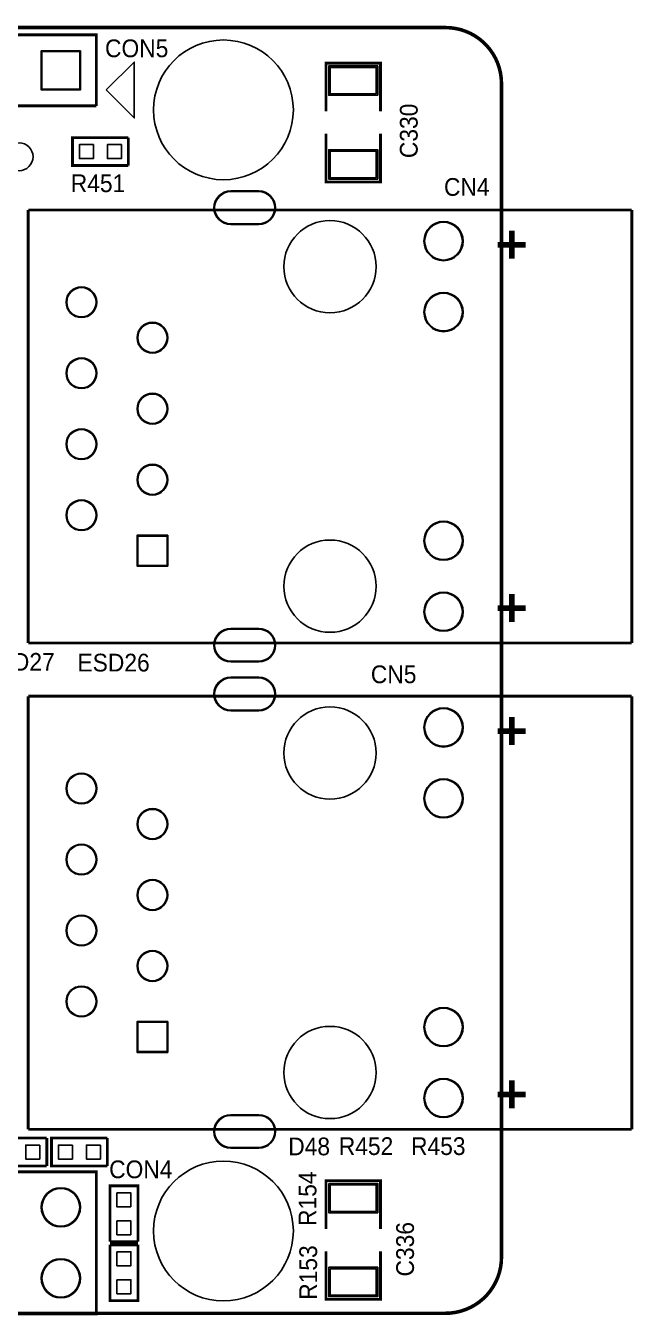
# Model space of a CAD drawing. Extents: x -35 to 92, y 44 to 90.
# Drawn here: x 3.54 to 25.26, y 43.88 to 90.01 of the extents above; entities that cross this region are included whole.
import ezdxf
from ezdxf.enums import TextEntityAlignment as Align

# ---------------------------------------------------------------- set-up
doc = ezdxf.new("R2010")
doc.units = 0
doc.header["$MEASUREMENT"] = 0
for name, color, linetype in [('BG_OUTLINE', 254, 'CONTINUOUS'), ('PG_SILKSCREEN_TOP', 30, 'CONTINUOUS'), ('PIN_PASTEMASK_TOP', 85, 'CONTINUOUS'), ('PIN_TOP', 1, 'CONTINUOUS'), ('RD_SILKSCREEN_TOP', 142, 'CONTINUOUS')]:
    doc.layers.add(name, color=color, linetype=linetype)

msp = doc.modelspace()

# ---------------------------------------------------------------- linework, layer by layer
at = {"layer": 'BG_OUTLINE', "const_width": 0.127}
msp.add_lwpolyline([(-32.45, 89.948), (18.55, 89.948, -0.414214), (20.55, 87.948), (20.55, 45.948, -0.414214), (18.55, 43.948), (-32.45, 43.948, -0.414214), (-34.45, 45.948), (-34.45, 87.948, -0.414214), (-32.45, 89.948)], format="xyb", dxfattribs=at)
msp.add_lwpolyline([(18.55, 89.948), (-32.45, 89.948)], dxfattribs=at)
at = {"layer": 'PG_SILKSCREEN_TOP'}
for points, const_width in [([(-26.96, 89.687), (6.06, 89.687), (6.06, 87.147)], 0.1), ([(6.06, 87.147), (-26.96, 87.147), (-26.96, 89.687)], 0.1), ([(14.273, 86.95), (14.273, 88.675), (16.223, 88.675), (16.223, 86.95)], 0.1), ([(7.206, 86.011), (5.206, 86.011), (5.206, 85.012), (7.206, 85.012)], 0.102), ([(7.206, 85.012), (7.206, 86.011)], 0.102), ([(16.223, 86.15), (16.223, 84.425), (14.273, 84.425), (14.273, 86.15)], 0.1), ([(25.212, 83.424), (3.622, 83.424)], 0.1), ([(3.622, 83.424), (3.622, 67.93)], 0.1), ([(25.212, 67.93), (25.212, 83.424)], 0.1), ([(20.917, 81.677), (20.917, 82.677)], 0.2), ([(20.417, 82.177), (21.417, 82.177)], 0.2), ([(20.917, 68.677), (20.917, 69.677)], 0.2), ([(20.417, 69.177), (21.417, 69.177)], 0.2), ([(3.622, 67.93), (25.212, 67.93)], 0.1), ([(25.212, 66.025), (3.622, 66.025)], 0.1), ([(3.622, 66.025), (3.622, 50.531)], 0.1), ([(25.212, 50.531), (25.212, 66.025)], 0.1), ([(20.917, 64.278), (20.917, 65.278)], 0.2), ([(20.417, 64.778), (21.417, 64.778)], 0.2), ([(20.917, 51.278), (20.917, 52.278)], 0.2), ([(20.417, 51.778), (21.417, 51.778)], 0.2), ([(3.622, 50.531), (25.212, 50.531)], 0.1), ([(4.288, 50.217), (2.288, 50.217), (2.288, 49.217), (4.288, 49.217)], 0.102), ([(4.288, 49.217), (4.288, 50.217)], 0.102), ([(6.453, 50.217), (4.453, 50.217), (4.453, 49.217), (6.453, 49.217)], 0.102), ([(6.453, 49.217), (6.453, 50.217)], 0.102), ([(-26.96, 49.009), (6.06, 49.009), (6.06, 43.929), (-26.96, 43.929), (-26.96, 49.009)], 0.1), ([(7.548, 46.505), (7.548, 48.505), (6.548, 48.505), (6.548, 46.505)], 0.102), ([(14.274, 46.969), (14.274, 48.694), (16.224, 48.694), (16.224, 46.969)], 0.1), ([(6.548, 46.505), (7.548, 46.505)], 0.102), ([(7.548, 46.397), (6.548, 46.397)], 0.102), ([(6.548, 46.397), (6.548, 44.397), (7.548, 44.397), (7.548, 46.397)], 0.102), ([(16.224, 46.169), (16.224, 44.444), (14.274, 44.444), (14.274, 46.169)], 0.1)]:
    msp.add_lwpolyline(points, dxfattribs=dict(at, const_width=const_width))
msp.add_lwpolyline([(6.414, 87.716), (7.414, 86.716), (7.414, 88.716)], close=True, dxfattribs=at)
at = {"layer": 'PIN_PASTEMASK_TOP'}
for points in [[(5.465, 89.092), (5.465, 87.742), (4.115, 87.742), (4.115, 89.092)], [(16.073, 87.575), (14.423, 87.575), (14.423, 88.525), (16.073, 88.525)], [(5.956, 85.762), (5.956, 85.262), (5.456, 85.262), (5.456, 85.762)], [(6.956, 85.762), (6.956, 85.262), (6.456, 85.262), (6.456, 85.762)], [(16.073, 84.575), (14.423, 84.575), (14.423, 85.525), (16.073, 85.525)], [(8.592, 70.707), (7.542, 70.707), (7.542, 71.757), (8.592, 71.757)], [(8.592, 53.308), (7.542, 53.308), (7.542, 54.358), (8.592, 54.358)], [(4.038, 49.967), (4.038, 49.467), (3.538, 49.467), (3.538, 49.967)], [(5.204, 49.967), (5.204, 49.467), (4.704, 49.467), (4.704, 49.967)], [(6.203, 49.967), (6.203, 49.467), (5.703, 49.467), (5.703, 49.967)], [(14.424, 48.544), (16.074, 48.544), (16.074, 47.594), (14.424, 47.594)], [(7.298, 47.755), (6.798, 47.755), (6.798, 48.255), (7.298, 48.255)], [(7.298, 46.755), (6.798, 46.755), (6.798, 47.255), (7.298, 47.255)], [(6.798, 46.147), (7.298, 46.147), (7.298, 45.647), (6.798, 45.647)], [(14.424, 45.544), (16.074, 45.544), (16.074, 44.594), (14.424, 44.594)], [(6.798, 45.147), (7.298, 45.147), (7.298, 44.647), (6.798, 44.647)]]:
    msp.add_lwpolyline(points, close=True, dxfattribs=at)
for points in [[(10.867, 84.077), (11.867, 84.077, -1), (11.867, 82.927), (10.867, 82.927, -1)], [(10.867, 68.427), (11.867, 68.427, -1), (11.867, 67.277), (10.867, 67.277, -1)], [(10.867, 66.678), (11.867, 66.678, -1), (11.867, 65.528), (10.867, 65.528, -1)], [(10.867, 51.028), (11.867, 51.028, -1), (11.867, 49.878), (10.867, 49.878, -1)]]:
    msp.add_lwpolyline(points, format="xyb", close=True, dxfattribs=at)
for centre, radius in [((14.417, 81.392), 1.651), ((18.477, 82.307), 0.675), ((5.527, 80.122), 0.525), ((18.477, 79.767), 0.675), ((8.067, 78.852), 0.525), ((5.527, 77.582), 0.525), ((8.067, 76.312), 0.525), ((5.527, 75.042), 0.525), ((8.067, 73.772), 0.525), ((5.527, 72.502), 0.525), ((18.477, 71.587), 0.675), ((14.417, 69.962), 1.651), ((18.477, 69.047), 0.675), ((14.417, 63.993), 1.651), ((18.477, 64.908), 0.675), ((5.527, 62.723), 0.525), ((18.477, 62.368), 0.675), ((8.067, 61.453), 0.525), ((5.527, 60.183), 0.525), ((8.067, 58.913), 0.525), ((5.527, 57.643), 0.525), ((8.067, 56.373), 0.525), ((5.527, 55.103), 0.525), ((18.477, 54.188), 0.675), ((14.417, 52.563), 1.651), ((18.477, 51.648), 0.675), ((4.79, 47.739), 0.675), ((4.79, 45.199), 0.675)]:
    msp.add_circle(centre, radius, dxfattribs=at)
at = {"layer": 'PIN_TOP'}
for points in [[(5.49, 89.117), (5.49, 87.717), (4.09, 87.717), (4.09, 89.117)], [(16.123, 87.525), (14.373, 87.525), (14.373, 88.575), (16.123, 88.575)], [(5.956, 85.762), (5.956, 85.262), (5.456, 85.262), (5.456, 85.762)], [(6.956, 85.762), (6.956, 85.262), (6.456, 85.262), (6.456, 85.762)], [(16.123, 84.525), (14.373, 84.525), (14.373, 85.575), (16.123, 85.575)], [(8.617, 70.682), (7.517, 70.682), (7.517, 71.782), (8.617, 71.782)], [(8.617, 53.283), (7.517, 53.283), (7.517, 54.383), (8.617, 54.383)], [(4.038, 49.967), (4.038, 49.467), (3.538, 49.467), (3.538, 49.967)], [(5.204, 49.967), (5.204, 49.467), (4.704, 49.467), (4.704, 49.967)], [(6.203, 49.967), (6.203, 49.467), (5.703, 49.467), (5.703, 49.967)], [(14.374, 48.594), (16.124, 48.594), (16.124, 47.544), (14.374, 47.544)], [(7.298, 47.755), (6.798, 47.755), (6.798, 48.255), (7.298, 48.255)], [(7.298, 46.755), (6.798, 46.755), (6.798, 47.255), (7.298, 47.255)], [(6.798, 46.147), (7.298, 46.147), (7.298, 45.647), (6.798, 45.647)], [(14.374, 45.594), (16.124, 45.594), (16.124, 44.544), (14.374, 44.544)], [(6.798, 45.147), (7.298, 45.147), (7.298, 44.647), (6.798, 44.647)]]:
    msp.add_lwpolyline(points, close=True, dxfattribs=at)
for points in [[(10.867, 84.102), (11.867, 84.102, -1), (11.867, 82.902), (10.867, 82.902, -1)], [(10.867, 68.452), (11.867, 68.452, -1), (11.867, 67.252), (10.867, 67.252, -1)], [(10.867, 66.703), (11.867, 66.703, -1), (11.867, 65.503), (10.867, 65.503, -1)], [(10.867, 51.053), (11.867, 51.053, -1), (11.867, 49.853), (10.867, 49.853, -1)]]:
    msp.add_lwpolyline(points, format="xyb", close=True, dxfattribs=at)
for centre, radius in [((10.606, 87.004), 2.5), ((3.295, 85.325), 0.5), ((14.417, 81.392), 1.651), ((18.477, 82.307), 0.7), ((5.527, 80.122), 0.55), ((18.477, 79.767), 0.7), ((8.067, 78.852), 0.55), ((5.527, 77.582), 0.55), ((8.067, 76.312), 0.55), ((5.527, 75.042), 0.55), ((8.067, 73.772), 0.55), ((5.527, 72.502), 0.55), ((18.477, 71.587), 0.7), ((14.417, 69.962), 1.651), ((18.477, 69.047), 0.7), ((14.417, 63.993), 1.651), ((18.477, 64.908), 0.7), ((5.527, 62.723), 0.55), ((18.477, 62.368), 0.7), ((8.067, 61.453), 0.55), ((5.527, 60.183), 0.55), ((8.067, 58.913), 0.55), ((5.527, 57.643), 0.55), ((8.067, 56.373), 0.55), ((5.527, 55.103), 0.55), ((18.477, 54.188), 0.7), ((14.417, 52.563), 1.651), ((18.477, 51.648), 0.7), ((10.606, 46.893), 2.5), ((4.79, 47.739), 0.7), ((4.79, 45.199), 0.7)]:
    msp.add_circle(centre, radius, dxfattribs=at)

# ---------------------------------------------------------------- texts
at = {"layer": 'RD_SILKSCREEN_TOP', "width": 0.96}
for s, p in [('CON5', (6.371, 88.888)), ('R451', (5.146, 84.06)), ('CN4', (18.494, 83.928)), ('ESD27', (1.987, 66.936)), ('ESD26', (5.385, 66.91)), ('CN5', (15.878, 66.491)), ('R452', (14.732, 49.611)), ('R453', (17.316, 49.611)), ('CON4', (6.518, 48.78))]:
    msp.add_text(s, height=0.635, dxfattribs=at).set_placement(p)
for s, p in [('C330', (17.552, 85.277)), ('R154', (13.931, 47.073)), ('C336', (17.42, 45.264)), ('R153', (13.956, 44.431))]:
    msp.add_text(s, height=0.635, rotation=90, dxfattribs=at).set_placement(p)
msp.add_text('D48', height=0.635, dxfattribs=at).set_placement((13.671, 49.6), align=Align.CENTER)

doc.saveas('drawing.dxf')
